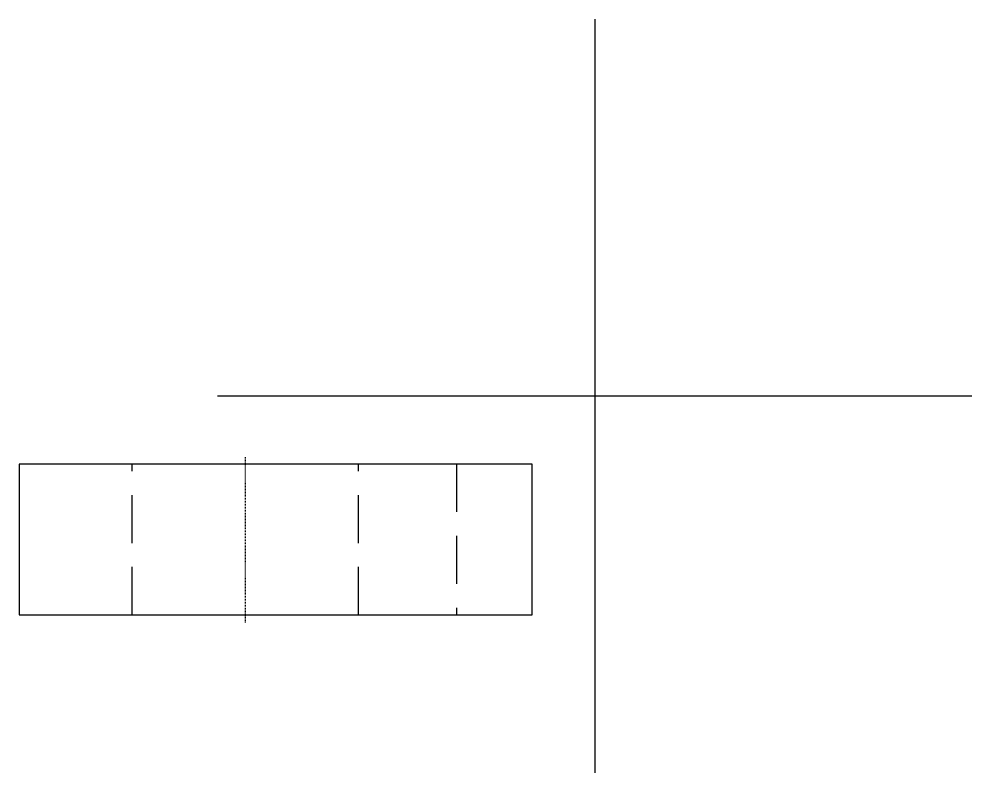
# Model space of a CAD drawing. Header units: millimetres. Extents: x -76 to 50, y -50 to 50.
import ezdxf

# ---------------------------------------------------------------- set-up
doc = ezdxf.new("R2010")
doc.units = ezdxf.units.MM
doc.linetypes.add('CENTER', pattern=[50.8, 31.75, -6.35, 6.35, -6.35])
doc.linetypes.add('HIDDEN', pattern=[9.525, 6.35, -3.175])
doc.layers.add('center', color=200, linetype='CENTER')
doc.layers.add('Hidden', color=130, linetype='HIDDEN')

msp = doc.modelspace()

# ---------------------------------------------------------------- linework, layer by layer
for p, q in [((0, 50), (0, -50)), ((50, 0), (-50, 0)), ((-8.31, -9.03), (-76.31, -9.03)), ((-76.31, -9.03), (-76.31, -29.03)), ((-8.31, -29.03), (-8.31, -9.03)), ((-76.31, -29.03), (-8.31, -29.03))]:
    msp.add_line(p, q)
at = {"layer": 'center', "ltscale": 0.001}
msp.add_line((-46.31, -30.03), (-46.31, -8.03), dxfattribs=at)
at = {"layer": 'Hidden'}
for p, q in [((-61.31, -29.03), (-61.31, -9.03)), ((-31.31, -29.03), (-31.31, -9.03)), ((-18.31, -9.03), (-18.31, -29.03))]:
    msp.add_line(p, q, dxfattribs=at)

doc.saveas('drawing.dxf')
